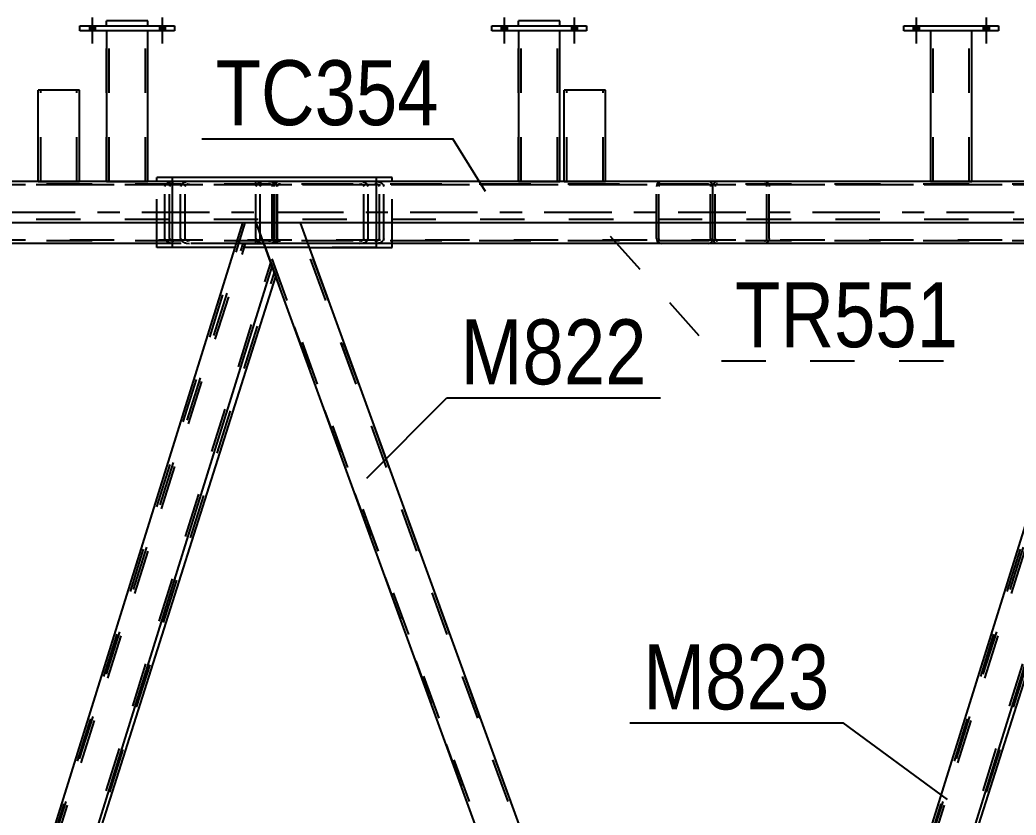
# Model space of a CAD drawing. Header units: millimetres. Extents: x -834 to 355, y -855 to -14.
# Drawn here: x 35.12 to 79.09, y -83.85 to -48.78 of the extents above; entities that cross this region are included whole.
import ezdxf

# ---------------------------------------------------------------- set-up
doc = ezdxf.new("R2010")
doc.units = ezdxf.units.MM
doc.linetypes.add('DXK_LINE_DOT2', pattern=[3.9198, 1.9599, -1.9599])
doc.linetypes.add('DXK_LINE_DOT3', pattern=[5.9187, 2.979, -0.9799, 0.9799, -0.9799])
doc.styles.add('Arial Narrow', font='ARIALN.TTF', dxfattribs={"height": 0.2})

# ---------------------------------------------------------------- blocks, each defined once
blk = doc.blocks.new('Bolt-570384938-10461 - 10424')
at = {"linetype": 'Continuous'}
for points in [[(38.44, -49.036), (38.186, -49.036), (38.186, -49.255), (38.44, -49.255)], [(38.44, -49.036), (38.186, -49.036), (38.186, -49.255), (38.44, -49.255)], [(41.531, -49.036), (41.276, -49.036), (41.276, -49.255), (41.531, -49.255)], [(41.531, -49.036), (41.276, -49.036), (41.276, -49.255), (41.531, -49.255)]]:
    blk.add_hatch(color=1, dxfattribs=at).paths.add_polyline_path(points)
at = {"color": 1, "linetype": 'Continuous'}
for p, q in [((38.313, -48.673), (38.313, -49.818)), ((38.313, -48.673), (38.313, -49.818)), ((41.404, -48.673), (41.404, -49.818)), ((41.404, -48.673), (41.404, -49.818)), ((38.186, -49.036), (38.186, -49.255)), ((38.186, -49.036), (38.186, -49.255)), ((38.44, -49.036), (38.44, -49.255)), ((38.44, -49.036), (38.44, -49.255)), ((41.276, -49.036), (41.276, -49.255)), ((41.276, -49.036), (41.276, -49.255)), ((41.531, -49.036), (41.531, -49.255)), ((41.531, -49.036), (41.531, -49.255))]:
    blk.add_line(p, q, dxfattribs=at)
blk = doc.blocks.new('Part-570384938-10523 - 10424')
at = {"color": 2, "linetype": 'Continuous'}
for p, q in [((37.747, -51.878), (35.929, -51.878)), ((35.929, -55.909), (35.929, -51.878)), ((37.747, -55.909), (37.747, -51.878))]:
    blk.add_line(p, q, dxfattribs=at)
at = {"color": 7, "linetype": 'DXK_LINE_DOT2'}
for p, q in [((36.038, -55.91), (36.038, -51.878)), ((37.638, -55.91), (37.638, -51.878)), ((35.929, -55.909), (35.929, -55.91)), ((35.929, -55.91), (37.747, -55.91)), ((37.747, -55.91), (37.747, -55.909)), ((37.747, -55.909), (37.747, -55.91))]:
    blk.add_line(p, q, dxfattribs=at)
blk = doc.blocks.new('Part-570384938-11035 - 10424')
at = {"color": 7, "linetype": 'DXK_LINE_DOT2'}
for p, q in [((28.278, -111.271), (44.969, -58.637)), ((28.34, -111.439), (45.083, -58.637)), ((44.969, -58.637), (45.884, -58.637)), ((45.884, -58.637), (46.414, -60.094)), ((29.609, -112.728), (46.353, -59.926)), ((28.809, -112.728), (28.278, -111.271)), ((29.724, -112.728), (29.781, -112.546)), ((29.724, -112.728), (28.809, -112.728))]:
    blk.add_line(p, q, dxfattribs=at)
at = {"color": 2, "linetype": 'Continuous'}
blk.add_line((29.781, -112.546), (46.414, -60.094), dxfattribs=at)
blk = doc.blocks.new('Part-570384938-10520 - 10424')
at = {"color": 2, "linetype": 'Continuous'}
for p, q in [((58.949, -48.818), (57.131, -48.818)), ((57.131, -49.036), (57.131, -48.818)), ((58.949, -49.036), (58.949, -48.818))]:
    blk.add_line(p, q, dxfattribs=at)
at = {"color": 7, "linetype": 'DXK_LINE_DOT2'}
for p, q in [((57.131, -55.911), (57.131, -49.036)), ((57.24, -55.911), (57.24, -48.818)), ((58.84, -55.911), (58.84, -48.818)), ((58.949, -55.911), (58.949, -49.036)), ((58.949, -55.911), (57.131, -55.911))]:
    blk.add_line(p, q, dxfattribs=at)
blk = doc.blocks.new('Part-570384938-10604 - 10424')
at = {"color": 2, "linetype": 'Continuous'}
for p, q in [((55.949, -49.255), (55.949, -49.036)), ((55.949, -49.036), (60.131, -49.036)), ((60.131, -49.036), (60.131, -49.255)), ((60.131, -49.255), (55.949, -49.255))]:
    blk.add_line(p, q, dxfattribs=at)
blk = doc.blocks.new('Part-570384938-10598 - 10424')
at = {"color": 7, "linetype": 'DXK_LINE_DOT2'}
for p, q in [((74.131, -49.255), (74.131, -49.036)), ((74.131, -49.036), (78.313, -49.036)), ((78.313, -49.036), (78.313, -49.255)), ((78.313, -49.255), (74.131, -49.255))]:
    blk.add_line(p, q, dxfattribs=at)
blk = doc.blocks.new('Part-570384938-10610 - 10424')
at = {"color": 2, "linetype": 'Continuous'}
for p, q in [((38.949, -49.255), (38.949, -55.911)), ((40.767, -55.911), (40.767, -49.255)), ((38.949, -55.911), (40.767, -55.911))]:
    blk.add_line(p, q, dxfattribs=at)
at = {"color": 7, "linetype": 'DXK_LINE_DOT2'}
for p, q in [((40.767, -49.255), (38.949, -49.255)), ((38.949, -49.255), (38.966, -49.255)), ((39.058, -55.911), (39.058, -49.255)), ((40.658, -55.911), (40.658, -49.255)), ((40.65, -55.911), (40.633, -55.911)), ((40.633, -55.911), (40.65, -55.911)), ((40.65, -55.911), (40.658, -55.911)), ((40.658, -55.911), (40.65, -55.911))]:
    blk.add_line(p, q, dxfattribs=at)
blk = doc.blocks.new('Bolt-570384938-10497 - 10424')
at = {"linetype": 'Continuous'}
for points in [[(74.804, -49.036), (74.549, -49.036), (74.549, -49.255), (74.804, -49.255)], [(74.804, -49.036), (74.549, -49.036), (74.549, -49.255), (74.804, -49.255)], [(77.895, -49.036), (77.64, -49.036), (77.64, -49.255), (77.895, -49.255)], [(77.895, -49.036), (77.64, -49.036), (77.64, -49.255), (77.895, -49.255)]]:
    blk.add_hatch(color=1, dxfattribs=at).paths.add_polyline_path(points)
at = {"color": 1, "linetype": 'Continuous'}
for p, q in [((74.676, -48.673), (74.676, -49.818)), ((74.676, -48.673), (74.676, -49.818)), ((77.767, -48.673), (77.767, -49.818)), ((77.767, -48.673), (77.767, -49.818)), ((74.549, -49.036), (74.549, -49.255)), ((74.549, -49.036), (74.549, -49.255)), ((74.804, -49.036), (74.804, -49.255)), ((74.804, -49.036), (74.804, -49.255)), ((77.64, -49.036), (77.64, -49.255)), ((77.64, -49.036), (77.64, -49.255)), ((77.895, -49.036), (77.895, -49.255)), ((77.895, -49.036), (77.895, -49.255))]:
    blk.add_line(p, q, dxfattribs=at)
blk = doc.blocks.new('Bolt-570384938-10498 - 10424')
at = {"linetype": 'Continuous'}
for points in [[(74.804, -49.036), (74.549, -49.036), (74.549, -49.255), (74.804, -49.255)], [(74.804, -49.036), (74.549, -49.036), (74.549, -49.255), (74.804, -49.255)], [(77.895, -49.036), (77.64, -49.036), (77.64, -49.255), (77.895, -49.255)], [(77.895, -49.036), (77.64, -49.036), (77.64, -49.255), (77.895, -49.255)]]:
    blk.add_hatch(color=1, dxfattribs=at).paths.add_polyline_path(points)
at = {"color": 1, "linetype": 'Continuous'}
for p, q in [((74.676, -48.673), (74.676, -49.818)), ((74.676, -48.673), (74.676, -49.818)), ((77.767, -48.673), (77.767, -49.818)), ((77.767, -48.673), (77.767, -49.818)), ((74.549, -49.036), (74.549, -49.255)), ((74.549, -49.036), (74.549, -49.255)), ((74.804, -49.036), (74.804, -49.255)), ((74.804, -49.036), (74.804, -49.255)), ((77.64, -49.036), (77.64, -49.255)), ((77.64, -49.036), (77.64, -49.255)), ((77.895, -49.036), (77.895, -49.255)), ((77.895, -49.036), (77.895, -49.255))]:
    blk.add_line(p, q, dxfattribs=at)
blk = doc.blocks.new('Bolt-570384938-10499 - 10424')
at = {"linetype": 'Continuous'}
for points in [[(56.622, -49.036), (56.367, -49.036), (56.367, -49.255), (56.622, -49.255)], [(56.622, -49.036), (56.367, -49.036), (56.367, -49.255), (56.622, -49.255)], [(59.713, -49.036), (59.458, -49.036), (59.458, -49.255), (59.713, -49.255)], [(59.713, -49.036), (59.458, -49.036), (59.458, -49.255), (59.713, -49.255)]]:
    blk.add_hatch(color=1, dxfattribs=at).paths.add_polyline_path(points)
at = {"color": 1, "linetype": 'Continuous'}
for p, q in [((56.495, -48.673), (56.495, -49.818)), ((56.495, -48.673), (56.495, -49.818)), ((59.586, -48.673), (59.586, -49.818)), ((59.586, -48.673), (59.586, -49.818)), ((56.367, -49.036), (56.367, -49.255)), ((56.367, -49.036), (56.367, -49.255)), ((56.622, -49.036), (56.622, -49.255)), ((56.622, -49.036), (56.622, -49.255)), ((59.458, -49.036), (59.458, -49.255)), ((59.458, -49.036), (59.458, -49.255)), ((59.713, -49.036), (59.713, -49.255)), ((59.713, -49.036), (59.713, -49.255))]:
    blk.add_line(p, q, dxfattribs=at)
blk = doc.blocks.new('Part-570384938-10589 - 10424')
at = {"color": 2, "linetype": 'Continuous'}
for p, q in [((75.313, -49.255), (75.313, -55.911)), ((77.131, -55.911), (77.131, -49.255)), ((75.313, -55.911), (77.131, -55.911))]:
    blk.add_line(p, q, dxfattribs=at)
at = {"color": 7, "linetype": 'DXK_LINE_DOT2'}
for p, q in [((77.131, -49.255), (75.313, -49.255)), ((75.313, -49.255), (75.329, -49.255)), ((75.422, -55.911), (75.422, -49.255)), ((77.022, -55.911), (77.022, -49.255)), ((77.014, -55.911), (76.996, -55.911)), ((76.996, -55.911), (77.014, -55.911)), ((77.014, -55.911), (77.022, -55.911)), ((77.022, -55.911), (77.014, -55.911))]:
    blk.add_line(p, q, dxfattribs=at)
blk = doc.blocks.new('Part-570384938-10592 - 10424')
at = {"color": 2, "linetype": 'Continuous'}
for p, q in [((74.131, -49.255), (74.131, -49.036)), ((74.131, -49.036), (78.313, -49.036)), ((78.313, -49.036), (78.313, -49.255)), ((78.313, -49.255), (74.131, -49.255))]:
    blk.add_line(p, q, dxfattribs=at)
blk = doc.blocks.new('Part-570384938-10595 - 10424')
at = {"color": 7, "linetype": 'DXK_LINE_DOT2'}
for p, q in [((77.131, -49.255), (75.313, -49.255)), ((75.313, -49.255), (75.313, -55.911)), ((75.329, -49.255), (75.313, -49.255)), ((75.422, -55.911), (75.422, -49.255)), ((77.022, -55.911), (77.022, -49.255)), ((77.131, -55.911), (77.131, -49.255)), ((75.313, -55.911), (77.131, -55.911))]:
    blk.add_line(p, q, dxfattribs=at)
blk = doc.blocks.new('Part-570384938-10601 - 10424')
at = {"color": 2, "linetype": 'Continuous'}
for p, q in [((57.131, -49.255), (57.131, -55.911)), ((58.949, -55.911), (58.949, -49.255)), ((57.131, -55.911), (58.949, -55.911))]:
    blk.add_line(p, q, dxfattribs=at)
at = {"color": 7, "linetype": 'DXK_LINE_DOT2'}
for p, q in [((58.949, -49.255), (57.131, -49.255)), ((57.131, -49.255), (57.148, -49.255)), ((57.24, -55.911), (57.24, -49.255)), ((58.84, -55.911), (58.84, -49.255)), ((58.832, -55.911), (58.815, -55.911)), ((58.815, -55.911), (58.832, -55.911)), ((58.832, -55.911), (58.84, -55.911)), ((58.84, -55.911), (58.832, -55.911))]:
    blk.add_line(p, q, dxfattribs=at)
blk = doc.blocks.new('Part-570384938-10607 - 10424')
at = {"color": 2, "linetype": 'Continuous'}
for p, q in [((60.965, -51.878), (59.147, -51.878)), ((59.147, -55.909), (59.147, -51.878)), ((60.965, -55.909), (60.965, -51.878))]:
    blk.add_line(p, q, dxfattribs=at)
at = {"color": 7, "linetype": 'DXK_LINE_DOT2'}
for p, q in [((59.256, -55.91), (59.256, -51.878)), ((60.856, -55.91), (60.856, -51.878)), ((59.147, -55.909), (59.147, -55.91)), ((59.147, -55.91), (60.965, -55.91)), ((60.965, -55.91), (60.965, -55.909)), ((60.965, -55.909), (60.965, -55.91))]:
    blk.add_line(p, q, dxfattribs=at)
blk = doc.blocks.new('Part-570384938-10613 - 10424')
at = {"color": 2, "linetype": 'Continuous'}
for p, q in [((37.767, -49.255), (37.767, -49.036)), ((37.767, -49.036), (41.949, -49.036)), ((41.949, -49.036), (41.949, -49.255)), ((41.949, -49.255), (37.767, -49.255))]:
    blk.add_line(p, q, dxfattribs=at)
blk = doc.blocks.new('Part-570384938-10616 - 10424')
at = {"color": 2, "linetype": 'Continuous'}
for p, q in [((40.767, -48.818), (38.949, -48.818)), ((38.949, -49.036), (38.949, -48.818)), ((40.767, -49.036), (40.767, -48.818))]:
    blk.add_line(p, q, dxfattribs=at)
at = {"color": 7, "linetype": 'DXK_LINE_DOT2'}
for p, q in [((38.949, -55.911), (38.949, -49.036)), ((39.058, -55.911), (39.058, -48.818)), ((40.658, -55.911), (40.658, -48.818)), ((40.767, -55.911), (40.767, -49.036)), ((40.767, -55.911), (38.949, -55.911))]:
    blk.add_line(p, q, dxfattribs=at)
blk = doc.blocks.new('Part-570384938-11053 - 10424')
at = {"color": 7, "linetype": 'DXK_LINE_DOT2'}
for p, q in [((65.704, -56.128), (65.719, -56.044)), ((65.704, -57.727), (65.704, -56.128)), ((65.719, -56.044), (65.762, -55.973)), ((65.762, -55.973), (65.826, -55.926)), ((65.81, -56.086), (65.803, -56.128)), ((65.803, -58.419), (65.803, -56.128)), ((65.832, -56.05), (65.81, -56.086)), ((65.826, -55.926), (65.902, -55.909)), ((65.864, -56.027), (65.832, -56.05)), ((65.902, -56.019), (65.864, -56.027)), ((84.854, -55.909), (65.902, -55.909)), ((84.854, -56.019), (65.902, -56.019)), ((67.986, -55.909), (68.062, -55.926)), ((68.024, -56.027), (67.986, -56.019)), ((68.057, -56.05), (68.024, -56.027)), ((68.078, -56.086), (68.057, -56.05)), ((68.062, -55.926), (68.127, -55.973)), ((68.086, -56.128), (68.078, -56.086)), ((68.086, -58.419), (68.086, -56.128)), ((68.127, -55.973), (68.17, -56.044)), ((68.17, -56.044), (68.185, -56.128)), ((68.185, -58.419), (68.185, -56.128)), ((80.942, -56.044), (80.912, -56.128)), ((80.912, -58.419), (80.912, -56.128)), ((81.111, -56.128), (81.126, -56.086)), ((81.111, -58.419), (81.111, -56.128)), ((81.309, -55.909), (81.157, -55.926)), ((81.233, -56.027), (81.309, -56.019)), ((84.23, -56.019), (84.23, -55.909)), ((84.93, -55.926), (84.854, -55.909)), ((84.854, -56.019), (84.892, -56.027)), ((84.892, -56.027), (84.924, -56.05)), ((84.924, -56.05), (84.945, -56.086)), ((84.994, -55.973), (84.93, -55.926)), ((84.945, -56.086), (84.953, -56.128)), ((84.953, -58.419), (84.953, -56.128)), ((85.037, -56.044), (84.994, -55.973)), ((85.052, -56.128), (85.037, -56.044)), ((85.052, -58.419), (85.052, -56.128)), ((65.803, -58.419), (65.81, -58.46)), ((65.81, -58.46), (65.832, -58.496)), ((68.057, -58.496), (68.078, -58.46)), ((68.078, -58.46), (68.086, -58.419)), ((68.185, -58.419), (68.17, -58.502)), ((80.912, -58.419), (80.942, -58.502)), ((81.126, -58.46), (81.111, -58.419)), ((84.945, -58.46), (84.924, -58.496)), ((84.953, -58.419), (84.945, -58.46)), ((85.037, -58.502), (85.052, -58.419)), ((65.832, -58.496), (65.864, -58.519)), ((65.864, -58.519), (65.902, -58.528)), ((84.854, -58.528), (65.902, -58.528)), ((67.986, -58.528), (68.024, -58.519)), ((68.062, -58.62), (67.986, -58.637)), ((68.024, -58.519), (68.057, -58.496)), ((68.127, -58.573), (68.062, -58.62)), ((68.17, -58.502), (68.127, -58.573)), ((84.854, -58.637), (80.548, -58.637)), ((81.157, -58.62), (81.309, -58.637)), ((81.309, -58.528), (81.233, -58.519)), ((84.23, -58.637), (84.23, -58.528)), ((84.892, -58.519), (84.854, -58.528)), ((84.854, -58.637), (84.93, -58.62)), ((84.924, -58.496), (84.892, -58.519)), ((84.93, -58.62), (84.994, -58.573)), ((84.994, -58.573), (85.037, -58.502))]:
    blk.add_line(p, q, dxfattribs=at)
at = {"color": 2, "linetype": 'Continuous'}
for p, q in [((65.704, -58.419), (65.704, -57.727)), ((65.719, -58.502), (65.704, -58.419)), ((65.762, -58.573), (65.719, -58.502)), ((65.826, -58.62), (65.762, -58.573)), ((65.902, -58.637), (65.826, -58.62)), ((80.548, -58.637), (65.902, -58.637))]:
    blk.add_line(p, q, dxfattribs=at)
at = {"color": 7, "linetype": 'DXK_LINE_DOT2'}
for centre, radius, start, end in [((81.219, -56.292), 0.371, 99.5182, 138.0638), ((81.264, -56.21), 0.186, 99.5182, 138.0638), ((81.264, -58.336), 0.186, 221.9362, 260.4818), ((81.219, -58.254), 0.371, 221.9362, 260.4818)]:
    blk.add_arc(centre, radius, start, end, dxfattribs=at)
blk = doc.blocks.new('Part-570384938-10749 - 10424')
at = {"color": 7, "linetype": 'DXK_LINE_DOT2'}
for p, q in [((66.976, -111.271), (83.666, -58.637)), ((67.037, -111.439), (83.781, -58.637)), ((83.666, -58.637), (84.581, -58.637)), ((84.581, -58.637), (85.112, -60.094)), ((68.307, -112.728), (85.05, -59.926)), ((67.506, -112.728), (66.976, -111.271)), ((68.421, -112.728), (68.479, -112.546)), ((68.421, -112.728), (67.506, -112.728))]:
    blk.add_line(p, q, dxfattribs=at)
at = {"color": 2, "linetype": 'Continuous'}
blk.add_line((68.479, -112.546), (85.112, -60.094), dxfattribs=at)
blk = doc.blocks.new('Part-570384938-10753 - 10424')
at = {"color": 7, "linetype": 'DXK_LINE_DOT2'}
for p, q in [((47.819, -58.637), (45.884, -58.637)), ((45.884, -58.637), (65.571, -112.728)), ((65.687, -112.728), (46, -58.637)), ((67.39, -112.728), (47.703, -58.637)), ((67.506, -112.728), (47.819, -58.637)), ((65.571, -112.728), (67.506, -112.728)), ((65.589, -112.728), (65.571, -112.728))]:
    blk.add_line(p, q, dxfattribs=at)
blk = doc.blocks.new('Part-570384938-10803 - 10424')
at = {"color": 2, "linetype": 'Continuous'}
for p, q in [((66.968, -111.25), (83.651, -57.727)), ((84.25, -57.727), (83.651, -57.727)), ((84.83, -59.321), (84.25, -57.727)), ((84.953, -59.659), (84.83, -59.321)), ((68.412, -112.727), (84.953, -59.659)), ((67.506, -112.726), (66.968, -111.25)), ((67.506, -112.726), (68.184, -112.727)), ((68.395, -112.727), (68.184, -112.727)), ((68.412, -112.727), (68.395, -112.727))]:
    blk.add_line(p, q, dxfattribs=at)
at = {"color": 7, "linetype": 'DXK_LINE_DOT2'}
for p, q in [((67.03, -111.419), (83.765, -57.727)), ((83.651, -57.727), (83.668, -57.727)), ((68.298, -112.727), (84.892, -59.49)), ((84.953, -59.659), (84.877, -59.451)), ((68.184, -112.727), (68.345, -112.727))]:
    blk.add_line(p, q, dxfattribs=at)
blk = doc.blocks.new('Part-570384938-10846 - 10424')
at = {"color": 2, "linetype": 'Continuous'}
for p, q in [((45.57, -57.727), (45.553, -57.727)), ((47.344, -57.727), (45.57, -57.727)), ((47.488, -57.727), (47.344, -57.727)), ((47.488, -57.727), (66.968, -111.25)), ((65.57, -112.725), (46.256, -59.659)), ((67.273, -112.726), (65.57, -112.725)), ((67.438, -112.726), (67.273, -112.726)), ((67.488, -112.726), (67.438, -112.726)), ((67.506, -112.726), (67.488, -112.726))]:
    blk.add_line(p, q, dxfattribs=at)
at = {"color": 7, "linetype": 'DXK_LINE_DOT2'}
for p, q in [((46.256, -59.659), (45.553, -57.727)), ((65.686, -112.725), (45.669, -57.727)), ((67.39, -112.726), (47.372, -57.727)), ((47.47, -57.727), (47.42, -57.727)), ((47.488, -57.727), (47.47, -57.727)), ((67.506, -112.726), (66.968, -111.25)), ((67.438, -112.726), (67.506, -112.726))]:
    blk.add_line(p, q, dxfattribs=at)
blk = doc.blocks.new('Part-570384938-10880 - 10424')
at = {"color": 7, "linetype": 'DXK_LINE_DOT2'}
for p, q in [((304.34, -56.055), (-21.747, -56.055)), ((304.34, -55.909), (2.586, -55.909)), ((40.767, -55.909), (38.949, -55.909)), ((58.949, -55.909), (57.131, -55.909)), ((77.131, -55.909), (75.313, -55.909)), ((304.34, -57.582), (-21.747, -57.582)), ((304.34, -57.727), (6.855, -57.727)), ((47.488, -57.727), (44.954, -57.727))]:
    blk.add_line(p, q, dxfattribs=at)
at = {"color": 2, "linetype": 'Continuous'}
for p, q in [((38.949, -55.909), (22.586, -55.909)), ((57.131, -55.909), (40.767, -55.909)), ((75.313, -55.909), (58.949, -55.909)), ((93.495, -55.909), (77.131, -55.909)), ((44.954, -57.727), (8.79, -57.727)), ((83.651, -57.727), (47.488, -57.727))]:
    blk.add_line(p, q, dxfattribs=at)
blk = doc.blocks.new('Part-570384938-11056 - 10424')
at = {"color": 7, "linetype": 'DXK_LINE_DOT2'}
for p, q in [((45.563, -56.044), (45.532, -56.128)), ((45.532, -58.419), (45.532, -56.128)), ((45.731, -56.128), (45.746, -56.086)), ((45.731, -58.419), (45.731, -56.128)), ((45.929, -55.909), (45.778, -55.926)), ((45.854, -56.027), (45.929, -56.019)), ((84.787, -55.909), (45.929, -55.909)), ((84.787, -56.019), (45.929, -56.019)), ((50.25, -55.926), (50.098, -55.909)), ((50.098, -56.019), (50.174, -56.027)), ((50.282, -56.086), (50.297, -56.128)), ((50.297, -58.419), (50.297, -56.128)), ((50.495, -56.128), (50.465, -56.044)), ((50.495, -58.419), (50.495, -56.128)), ((80.221, -56.128), (80.252, -56.044)), ((80.221, -58.419), (80.221, -56.128)), ((80.435, -56.086), (80.42, -56.128)), ((80.42, -58.419), (80.42, -56.128)), ((80.467, -55.926), (80.618, -55.909)), ((80.618, -56.019), (80.542, -56.027)), ((84.787, -55.909), (84.939, -55.926)), ((84.863, -56.027), (84.787, -56.019)), ((84.986, -56.128), (84.971, -56.086)), ((84.986, -58.419), (84.986, -56.128)), ((85.154, -56.044), (85.184, -56.128)), ((85.184, -58.419), (85.184, -56.128)), ((45.532, -58.419), (45.563, -58.502)), ((45.746, -58.46), (45.731, -58.419)), ((50.297, -58.419), (50.282, -58.46)), ((50.465, -58.502), (50.495, -58.419)), ((80.252, -58.502), (80.221, -58.419)), ((80.42, -58.419), (80.435, -58.46)), ((84.971, -58.46), (84.986, -58.419)), ((85.184, -58.419), (85.154, -58.502)), ((45.778, -58.62), (45.929, -58.637)), ((45.929, -58.528), (45.854, -58.519)), ((84.787, -58.528), (45.929, -58.528)), ((50.859, -58.637), (45.929, -58.637)), ((50.174, -58.519), (50.098, -58.528)), ((50.098, -58.637), (50.25, -58.62)), ((84.787, -58.637), (65.902, -58.637)), ((80.618, -58.637), (80.467, -58.62)), ((80.542, -58.519), (80.618, -58.528)), ((84.787, -58.528), (84.863, -58.519)), ((84.939, -58.62), (84.787, -58.637))]:
    blk.add_line(p, q, dxfattribs=at)
at = {"color": 2, "linetype": 'Continuous'}
blk.add_line((65.902, -58.637), (50.859, -58.637), dxfattribs=at)
at = {"color": 7, "linetype": 'DXK_LINE_DOT2'}
for centre, radius, start, end in [((45.839, -56.292), 0.371, 99.5182, 138.0638), ((45.884, -56.21), 0.186, 99.5182, 138.0638), ((50.143, -56.21), 0.186, 41.9362, 80.4818), ((50.189, -56.292), 0.371, 41.9362, 80.4818), ((80.528, -56.292), 0.371, 99.5182, 138.0638), ((80.573, -56.21), 0.186, 99.5182, 138.0638), ((84.832, -56.21), 0.186, 41.9362, 80.4818), ((84.878, -56.292), 0.371, 41.9362, 80.4818), ((45.884, -58.336), 0.186, 221.9362, 260.4818), ((50.143, -58.336), 0.186, 279.5182, 318.0638), ((80.573, -58.336), 0.186, 221.9362, 260.4818), ((84.832, -58.336), 0.186, 279.5182, 318.0638), ((45.839, -58.254), 0.371, 221.9362, 260.4818), ((50.189, -58.254), 0.371, 279.5182, 318.0638), ((80.528, -58.254), 0.371, 221.9362, 260.4818), ((84.878, -58.254), 0.371, 279.5182, 318.0638)]:
    blk.add_arc(centre, radius, start, end, dxfattribs=at)
blk = doc.blocks.new('Part-570384938-11093 - 10424')
at = {"color": 7, "linetype": 'DXK_LINE_DOT2'}
for p, q in [((27.006, -56.128), (27.021, -56.044)), ((27.006, -57.727), (27.006, -56.128)), ((27.021, -56.044), (27.064, -55.973)), ((27.064, -55.973), (27.129, -55.926)), ((27.113, -56.086), (27.105, -56.128)), ((27.105, -58.419), (27.105, -56.128)), ((27.135, -56.05), (27.113, -56.086)), ((27.129, -55.926), (27.205, -55.909)), ((27.167, -56.027), (27.135, -56.05)), ((27.205, -56.019), (27.167, -56.027)), ((46.156, -55.909), (27.205, -55.909)), ((46.156, -56.019), (27.205, -56.019)), ((29.289, -55.909), (29.365, -55.926)), ((29.327, -56.027), (29.289, -56.019)), ((29.359, -56.05), (29.327, -56.027)), ((29.381, -56.086), (29.359, -56.05)), ((29.365, -55.926), (29.429, -55.973)), ((29.388, -56.128), (29.381, -56.086)), ((29.388, -58.419), (29.388, -56.128)), ((29.429, -55.973), (29.472, -56.044)), ((29.472, -56.044), (29.488, -56.128)), ((29.488, -58.419), (29.488, -56.128)), ((42.245, -56.044), (42.215, -56.128)), ((42.215, -58.419), (42.215, -56.128)), ((42.413, -56.128), (42.428, -56.086)), ((42.413, -58.419), (42.413, -56.128)), ((42.612, -55.909), (42.46, -55.926)), ((42.536, -56.027), (42.612, -56.019)), ((45.532, -56.019), (45.532, -55.909)), ((46.232, -55.926), (46.156, -55.909)), ((46.156, -56.019), (46.194, -56.027)), ((46.194, -56.027), (46.227, -56.05)), ((46.227, -56.05), (46.248, -56.086)), ((46.297, -55.973), (46.232, -55.926)), ((46.248, -56.086), (46.256, -56.128)), ((46.256, -58.419), (46.256, -56.128)), ((46.34, -56.044), (46.297, -55.973)), ((46.355, -56.128), (46.34, -56.044)), ((46.355, -58.419), (46.355, -56.128)), ((27.105, -58.419), (27.113, -58.46)), ((27.113, -58.46), (27.135, -58.496)), ((29.359, -58.496), (29.381, -58.46)), ((29.381, -58.46), (29.388, -58.419)), ((29.488, -58.419), (29.472, -58.502)), ((42.215, -58.419), (42.245, -58.502)), ((42.428, -58.46), (42.413, -58.419)), ((46.248, -58.46), (46.227, -58.496)), ((46.256, -58.419), (46.248, -58.46)), ((46.34, -58.502), (46.355, -58.419)), ((27.135, -58.496), (27.167, -58.519)), ((27.167, -58.519), (27.205, -58.528)), ((46.156, -58.528), (27.205, -58.528)), ((29.289, -58.528), (29.327, -58.519)), ((29.365, -58.62), (29.289, -58.637)), ((29.327, -58.519), (29.359, -58.496)), ((29.429, -58.573), (29.365, -58.62)), ((29.472, -58.502), (29.429, -58.573)), ((46.156, -58.637), (41.851, -58.637)), ((42.46, -58.62), (42.612, -58.637)), ((42.612, -58.528), (42.536, -58.519)), ((45.532, -58.637), (45.532, -58.528)), ((46.194, -58.519), (46.156, -58.528)), ((46.156, -58.637), (46.232, -58.62)), ((46.227, -58.496), (46.194, -58.519)), ((46.232, -58.62), (46.297, -58.573)), ((46.297, -58.573), (46.34, -58.502))]:
    blk.add_line(p, q, dxfattribs=at)
at = {"color": 2, "linetype": 'Continuous'}
for p, q in [((27.006, -58.419), (27.006, -57.727)), ((27.021, -58.502), (27.006, -58.419)), ((27.064, -58.573), (27.021, -58.502)), ((27.129, -58.62), (27.064, -58.573)), ((27.205, -58.637), (27.129, -58.62)), ((41.851, -58.637), (27.205, -58.637))]:
    blk.add_line(p, q, dxfattribs=at)
at = {"color": 7, "linetype": 'DXK_LINE_DOT2'}
for centre, radius, start, end in [((42.521, -56.292), 0.371, 99.5182, 138.0638), ((42.566, -56.21), 0.186, 99.5182, 138.0638), ((42.566, -58.336), 0.186, 221.9362, 260.4818), ((42.521, -58.254), 0.371, 221.9362, 260.4818)]:
    blk.add_arc(centre, radius, start, end, dxfattribs=at)
blk = doc.blocks.new('Part-570384938-11096 - 10424')
at = {"color": 7, "linetype": 'DXK_LINE_DOT2'}
for p, q in [((6.865, -56.044), (6.835, -56.128)), ((6.835, -58.419), (6.835, -56.128)), ((7.034, -56.128), (7.049, -56.086)), ((7.034, -58.419), (7.034, -56.128)), ((7.232, -55.909), (7.08, -55.926)), ((7.156, -56.027), (7.232, -56.019)), ((46.09, -55.909), (7.232, -55.909)), ((46.09, -56.019), (7.232, -56.019)), ((11.553, -55.926), (11.401, -55.909)), ((11.401, -56.019), (11.477, -56.027)), ((11.584, -56.086), (11.599, -56.128)), ((11.599, -58.419), (11.599, -56.128)), ((11.798, -56.128), (11.768, -56.044)), ((11.798, -58.419), (11.798, -56.128)), ((41.524, -56.128), (41.554, -56.044)), ((41.524, -58.419), (41.524, -56.128)), ((41.738, -56.086), (41.723, -56.128)), ((41.723, -58.419), (41.723, -56.128)), ((41.769, -55.926), (41.921, -55.909)), ((41.921, -56.019), (41.845, -56.027)), ((46.09, -55.909), (46.242, -55.926)), ((46.166, -56.027), (46.09, -56.019)), ((46.288, -56.128), (46.273, -56.086)), ((46.288, -58.419), (46.288, -56.128)), ((46.457, -56.044), (46.487, -56.128)), ((46.487, -58.419), (46.487, -56.128)), ((6.835, -58.419), (6.865, -58.502)), ((7.049, -58.46), (7.034, -58.419)), ((11.599, -58.419), (11.584, -58.46)), ((11.768, -58.502), (11.798, -58.419)), ((41.554, -58.502), (41.524, -58.419)), ((41.723, -58.419), (41.738, -58.46)), ((46.273, -58.46), (46.288, -58.419)), ((46.487, -58.419), (46.457, -58.502)), ((7.08, -58.62), (7.203, -58.634)), ((7.232, -58.528), (7.156, -58.519)), ((7.203, -58.634), (7.232, -58.637)), ((46.09, -58.528), (7.232, -58.528)), ((12.161, -58.637), (7.232, -58.637)), ((11.477, -58.519), (11.401, -58.528)), ((11.401, -58.637), (11.553, -58.62)), ((46.09, -58.637), (27.205, -58.637)), ((41.921, -58.637), (41.769, -58.62)), ((41.845, -58.519), (41.921, -58.528)), ((46.09, -58.528), (46.166, -58.519)), ((46.242, -58.62), (46.09, -58.637))]:
    blk.add_line(p, q, dxfattribs=at)
at = {"color": 2, "linetype": 'Continuous'}
blk.add_line((27.205, -58.637), (12.161, -58.637), dxfattribs=at)
at = {"color": 7, "linetype": 'DXK_LINE_DOT2'}
for centre, radius, start, end in [((7.142, -56.292), 0.371, 99.5182, 138.0638), ((7.187, -56.21), 0.186, 99.5182, 138.0638), ((11.446, -56.21), 0.186, 41.9362, 80.4818), ((11.491, -56.292), 0.371, 41.9362, 80.4818), ((41.831, -56.292), 0.371, 99.5182, 138.0638), ((41.876, -56.21), 0.186, 99.5182, 138.0638), ((46.135, -56.21), 0.186, 41.9362, 80.4818), ((46.18, -56.292), 0.371, 41.9362, 80.4818), ((7.187, -58.336), 0.186, 221.9362, 260.4818), ((11.446, -58.336), 0.186, 279.5182, 318.0638), ((41.876, -58.336), 0.186, 221.9362, 260.4818), ((46.135, -58.336), 0.186, 279.5182, 318.0638), ((7.142, -58.254), 0.371, 221.9362, 260.4818), ((11.491, -58.254), 0.371, 279.5182, 318.0638), ((41.831, -58.254), 0.371, 221.9362, 260.4818), ((46.18, -58.254), 0.371, 279.5182, 318.0638)]:
    blk.add_arc(centre, radius, start, end, dxfattribs=at)
blk = doc.blocks.new('Part-570384938-11113 - 10424')
at = {"color": 2, "linetype": 'Continuous'}
for p, q in [((28.271, -111.25), (44.954, -57.727)), ((45.553, -57.727), (44.954, -57.727)), ((46.133, -59.321), (45.553, -57.727)), ((46.256, -59.659), (46.133, -59.321)), ((29.715, -112.727), (46.256, -59.659)), ((28.809, -112.727), (28.271, -111.25))]:
    blk.add_line(p, q, dxfattribs=at)
at = {"color": 7, "linetype": 'DXK_LINE_DOT2'}
for p, q in [((28.332, -111.419), (45.068, -57.727)), ((44.971, -57.727), (44.954, -57.727)), ((29.601, -112.727), (46.194, -59.49)), ((46.256, -59.659), (46.18, -59.45)), ((29.715, -112.727), (28.809, -112.727))]:
    blk.add_line(p, q, dxfattribs=at)
blk = doc.blocks.new('Part-570384938-11139 - 10424')
at = {"color": 7, "linetype": 'DXK_LINE_DOT2'}
for p, q in [((297.987, -55.909), (-20.517, -55.91)), ((297.987, -56.055), (-20.517, -56.055)), ((297.987, -58.491), (-20.517, -58.491)), ((283.734, -58.637), (2.463, -58.637))]:
    blk.add_line(p, q, dxfattribs=at)
at = {"color": 7, "linetype": 'DXK_LINE_DOT3'}
blk.add_line((297.987, -57.273), (-20.517, -57.273), dxfattribs=at)
blk = doc.blocks.new('Part-570384938-11212 - 10424')
at = {"color": 7, "linetype": 'DXK_LINE_DOT2'}
for p, q in [((46.355, -56.128), (46.37, -56.044)), ((46.355, -58.419), (46.355, -56.128)), ((46.37, -56.044), (46.413, -55.973)), ((46.413, -55.973), (46.477, -55.926)), ((46.462, -56.086), (46.454, -56.128)), ((46.454, -58.419), (46.454, -56.128)), ((46.48, -56.05), (46.462, -56.086)), ((46.477, -55.926), (46.487, -55.924)), ((46.544, -56.027), (46.48, -56.05)), ((46.48, -58.496), (46.48, -56.05)), ((46.62, -55.909), (46.487, -55.924)), ((46.487, -58.622), (46.487, -55.924)), ((46.62, -56.019), (46.544, -56.027)), ((65.505, -55.909), (46.62, -55.909)), ((65.505, -56.019), (46.62, -56.019)), ((50.789, -55.909), (50.941, -55.926)), ((50.865, -56.027), (50.789, -56.019)), ((50.987, -56.128), (50.972, -56.086)), ((50.987, -58.419), (50.987, -56.128)), ((51.156, -56.044), (51.186, -56.128)), ((51.186, -58.419), (51.186, -56.128)), ((63.237, -56.044), (63.222, -56.128)), ((63.222, -58.419), (63.222, -56.128)), ((63.28, -55.973), (63.237, -56.044)), ((63.345, -55.926), (63.28, -55.973)), ((63.321, -56.128), (63.329, -56.086)), ((63.321, -58.419), (63.321, -56.128)), ((63.329, -56.086), (63.351, -56.05)), ((63.421, -55.909), (63.345, -55.926)), ((63.351, -56.05), (63.383, -56.027)), ((63.383, -56.027), (63.421, -56.019)), ((65.581, -55.926), (65.505, -55.909)), ((65.505, -56.019), (65.543, -56.027)), ((65.543, -56.027), (65.575, -56.05)), ((65.575, -56.05), (65.597, -56.086)), ((65.645, -55.973), (65.581, -55.926)), ((65.597, -56.086), (65.604, -56.128)), ((65.604, -58.419), (65.604, -56.128)), ((65.688, -56.044), (65.645, -55.973)), ((65.704, -56.128), (65.688, -56.044)), ((65.704, -58.419), (65.704, -56.128)), ((46.37, -58.502), (46.355, -58.419)), ((46.454, -58.419), (46.462, -58.46)), ((46.462, -58.46), (46.48, -58.496)), ((50.972, -58.46), (50.987, -58.419)), ((51.186, -58.419), (51.156, -58.502)), ((63.222, -58.419), (63.237, -58.502)), ((63.329, -58.46), (63.321, -58.419)), ((63.351, -58.496), (63.329, -58.46)), ((65.597, -58.46), (65.575, -58.496)), ((65.604, -58.419), (65.597, -58.46)), ((65.688, -58.502), (65.704, -58.419)), ((46.413, -58.573), (46.37, -58.502)), ((46.477, -58.62), (46.413, -58.573)), ((46.487, -58.622), (46.477, -58.62)), ((46.48, -58.496), (46.544, -58.519)), ((46.62, -58.637), (46.487, -58.622)), ((46.544, -58.519), (46.62, -58.528)), ((65.505, -58.528), (46.62, -58.528)), ((65.505, -58.637), (46.62, -58.637)), ((50.789, -58.528), (50.865, -58.519)), ((50.941, -58.62), (50.789, -58.637)), ((63.237, -58.502), (63.28, -58.573)), ((63.28, -58.573), (63.345, -58.62)), ((63.345, -58.62), (63.421, -58.637)), ((63.383, -58.519), (63.351, -58.496)), ((63.421, -58.528), (63.383, -58.519)), ((65.543, -58.519), (65.505, -58.528)), ((65.505, -58.637), (65.581, -58.62)), ((65.575, -58.496), (65.543, -58.519)), ((65.581, -58.62), (65.645, -58.573)), ((65.645, -58.573), (65.688, -58.502))]:
    blk.add_line(p, q, dxfattribs=at)
for centre, radius, start, end in [((50.834, -56.21), 0.186, 41.9362, 80.4818), ((50.879, -56.292), 0.371, 41.9362, 80.4818), ((50.834, -58.336), 0.186, 279.5182, 318.0638), ((50.879, -58.254), 0.371, 279.5182, 318.0638)]:
    blk.add_arc(centre, radius, start, end, dxfattribs=at)
blk = doc.blocks.new('Part-570384938-11242 - 10424')
at = {"color": 2, "linetype": 'Continuous'}
for p, q in [((50.859, -55.728), (41.851, -55.728)), ((41.851, -55.909), (41.851, -55.728)), ((50.859, -55.909), (50.859, -55.728)), ((41.851, -58.819), (41.851, -57.727)), ((50.859, -58.819), (50.859, -57.727)), ((44.614, -58.819), (41.851, -58.819)), ((47.885, -58.819), (50.859, -58.819))]:
    blk.add_line(p, q, dxfattribs=at)
at = {"color": 7, "linetype": 'DXK_LINE_DOT2'}
for p, q in [((41.851, -57.727), (41.851, -55.909)), ((50.859, -57.727), (50.859, -55.909)), ((47.885, -58.819), (44.614, -58.819))]:
    blk.add_line(p, q, dxfattribs=at)
blk = doc.blocks.new('Part-570384938-11281 - 10424')
at = {"color": 2, "linetype": 'Continuous'}
for p, q in [((41.851, -55.728), (41.16, -55.728)), ((41.16, -55.909), (41.16, -55.728)), ((51.549, -55.728), (50.859, -55.728)), ((51.549, -55.909), (51.549, -55.728)), ((41.16, -58.819), (41.16, -58.637)), ((41.851, -58.819), (41.16, -58.819)), ((50.859, -58.819), (51.549, -58.819)), ((51.549, -58.819), (51.549, -58.637))]:
    blk.add_line(p, q, dxfattribs=at)
at = {"color": 7, "linetype": 'DXK_LINE_DOT2'}
for p, q in [((50.859, -55.728), (41.851, -55.728)), ((41.16, -58.637), (41.16, -55.909)), ((51.549, -58.637), (51.549, -55.909)), ((50.859, -58.819), (41.851, -58.819))]:
    blk.add_line(p, q, dxfattribs=at)
blk = doc.blocks.new('Mark-570384938-10799 - 10424')
at = {"color": 30, "linetype": 'Continuous'}
for p in [(62.033, -79.791), (76.056, -83.166)]:
    blk.add_line(p, (71.457, -79.791), dxfattribs=at)
at = {"color": 0}
blk.add_wipeout([(70.857, -79.191), (70.857, -76.191), (62.633, -76.191), (62.633, -79.191)], dxfattribs=at)
blk.add_wipeout([(70.857, -79.191), (70.857, -76.191), (62.633, -76.191), (62.633, -79.191)], dxfattribs=at)
at = {"color": 3, "style": 'Arial Narrow'}
blk.add_text('M823', height=2.8633, dxfattribs=at).set_placement((62.633, -79.191))
blk = doc.blocks.new('Mark-570384938-10842 - 10424')
at = {"color": 30, "linetype": 'Continuous'}
for p, q in [((50.434, -68.988), (53.969, -65.452)), ((53.969, -65.452), (63.393, -65.452))]:
    blk.add_line(p, q, dxfattribs=at)
at = {"color": 0}
blk.add_wipeout([(62.793, -64.852), (62.793, -61.852), (54.569, -61.852), (54.569, -64.852)], dxfattribs=at)
blk.add_wipeout([(62.793, -64.852), (62.793, -61.852), (54.569, -61.852), (54.569, -64.852)], dxfattribs=at)
at = {"color": 3, "style": 'Arial Narrow'}
blk.add_text('M822', height=2.8633, dxfattribs=at).set_placement((54.569, -64.852))
blk = doc.blocks.new('Mark-570384938-10876 - 10424')
at = {"color": 30, "linetype": 'Continuous'}
for p in [(43.156, -54.02), (55.665, -56.34)]:
    blk.add_line(p, (54.22, -54.02), dxfattribs=at)
at = {"color": 0}
blk.add_wipeout([(53.62, -53.42), (53.62, -50.42), (43.756, -50.42), (43.756, -53.42)], dxfattribs=at)
blk.add_wipeout([(53.62, -53.42), (53.62, -50.42), (43.756, -50.42), (43.756, -53.42)], dxfattribs=at)
at = {"color": 3, "style": 'Arial Narrow'}
blk.add_text('TC354', height=2.8633, dxfattribs=at).set_placement((43.756, -53.42))
blk = doc.blocks.new('Mark-570384938-11135 - 10424')
at = {"color": 30, "linetype": 'DXK_LINE_DOT2'}
for p, q in [((61.178, -58.311), (66.081, -63.815)), ((66.081, -63.815), (77.146, -63.815))]:
    blk.add_line(p, q, dxfattribs=at)
at = {"color": 0}
blk.add_wipeout([(76.546, -63.215), (76.546, -60.215), (66.681, -60.215), (66.681, -63.215)], dxfattribs=at)
blk.add_wipeout([(76.546, -63.215), (76.546, -60.215), (66.681, -60.215), (66.681, -63.215)], dxfattribs=at)
at = {"color": 3, "style": 'Arial Narrow'}
blk.add_text('TR551', height=2.8633, dxfattribs=at).set_placement((66.681, -63.215))

msp = doc.modelspace()

# ---------------------------------------------------------------- block references
for name in ['Bolt-570384938-10461 - 10424', 'Bolt-570384938-10499 - 10424', 'Bolt-570384938-10497 - 10424', 'Bolt-570384938-10498 - 10424', 'Part-570384938-10613 - 10424', 'Part-570384938-10616 - 10424', 'Part-570384938-10604 - 10424', 'Part-570384938-10520 - 10424', 'Part-570384938-10598 - 10424', 'Part-570384938-10592 - 10424', 'Part-570384938-10610 - 10424', 'Part-570384938-10601 - 10424', 'Part-570384938-10589 - 10424', 'Part-570384938-10595 - 10424', 'Part-570384938-10523 - 10424', 'Part-570384938-10607 - 10424', 'Part-570384938-10880 - 10424', 'Part-570384938-11281 - 10424', 'Part-570384938-11242 - 10424', 'Part-570384938-11139 - 10424', 'Part-570384938-11096 - 10424', 'Part-570384938-11093 - 10424', 'Part-570384938-11056 - 10424', 'Part-570384938-11212 - 10424', 'Part-570384938-11053 - 10424', 'Part-570384938-11113 - 10424', 'Part-570384938-10846 - 10424', 'Part-570384938-10803 - 10424', 'Part-570384938-11035 - 10424', 'Part-570384938-10753 - 10424', 'Part-570384938-10749 - 10424']:
    msp.add_blockref(name, (0, 0))

# ---------------------------------------------------------------- next in the draw order: block references
for name in ['Mark-570384938-10876 - 10424', 'Mark-570384938-10842 - 10424', 'Mark-570384938-10799 - 10424']:
    msp.add_blockref(name, (0, 0))

# ---------------------------------------------------------------- next in the draw order: block references
msp.add_blockref('Mark-570384938-11135 - 10424', (0, 0))

doc.saveas('drawing.dxf')
